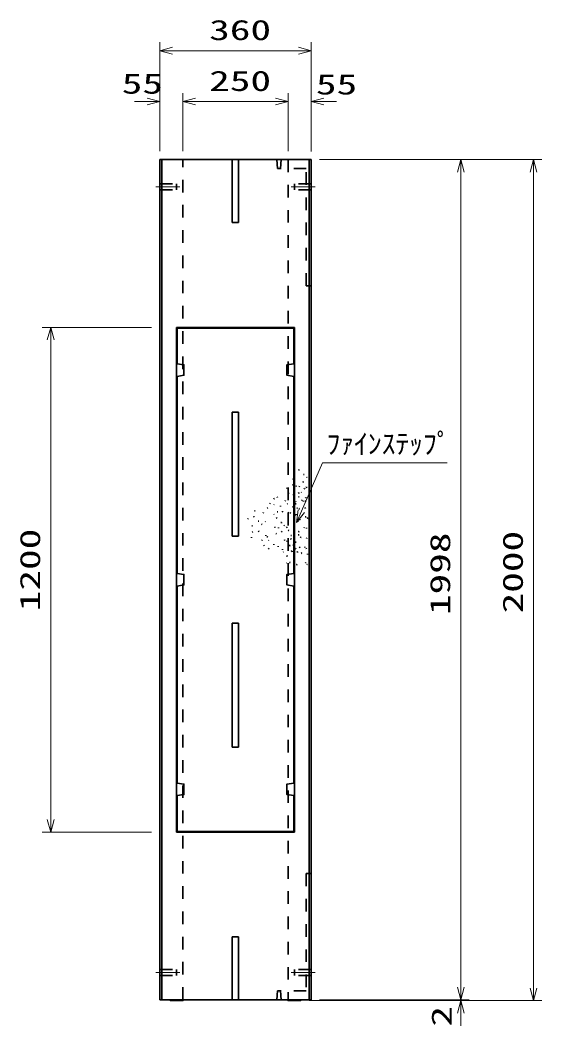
# Model space of a CAD drawing. Units: millimetres on the paper. Extents: x 0 to 841, y 0 to 594.
# Drawn here: x 261.6 to 323.6, y 284.7 to 404.2 of the extents above; entities that cross this region are included whole.
import ezdxf
from ezdxf.enums import TextEntityAlignment as Align

# ---------------------------------------------------------------- set-up
doc = ezdxf.new("R2010")
doc.units = ezdxf.units.MM
doc.linetypes.add('USER2', pattern=[18.5, 12, -1.5, 3.5, -1.5])
doc.linetypes.add('USER3', pattern=[3, 1.5, -1.5])
for name, color, linetype, lineweight in [('D-BMK（構造物基準線）', 2, 'USER2', 18), ('D-STR-DIM（寸法）', 7, 'Continuous', 13), ('D-STR-HTXT（旗上げ）', 7, 'Continuous', 13), ('D-STR（構造物）', 1, 'Continuous', 35)]:
    doc.layers.add(name, color=color, linetype=linetype, lineweight=lineweight)
doc.styles.add('ＭＳ ゴシック', font='')
doc.styles.get('ＭＳ ゴシック').set_extended_font_data('MS Gothic')

# ---------------------------------------------------------------- blocks, each defined once
blk = doc.blocks.new('_Open30')
at = {"color": 7, "linetype": 'Continuous', "lineweight": 13}
for p, q in [((-1, 0.2679), (0, 0)), ((0, 0), (-1, -0.2679)), ((0, 0), (-1, 0))]:
    blk.add_line(p, q, dxfattribs=at)

msp = doc.modelspace()

# ---------------------------------------------------------------- linework, layer by layer
at = {"layer": 'D-BMK（構造物基準線）'}
for p, q in [((277.694, 384.401), (280.543, 384.401)), ((277.694, 384.401), (280.543, 384.401)), ((296.618, 384.401), (293.769, 384.401)), ((296.618, 384.401), (293.769, 384.401)), ((277.694, 291.001), (280.543, 291.001)), ((277.694, 291.001), (280.543, 291.001)), ((296.618, 291.001), (293.769, 291.001)), ((296.618, 291.001), (293.769, 291.001))]:
    msp.add_line(p, q, dxfattribs=at)
at = {"layer": 'D-STR-DIM（寸法）'}
for p, q in [((278.156, 395.548), (278.156, 401.598)), ((279.656, 400.598), (294.656, 400.598)), ((296.156, 395.578), (296.156, 401.598)), ((278.156, 388.651), (278.156, 395.548)), ((280.906, 388.703), (280.906, 395.548)), ((280.906, 388.651), (280.906, 395.548)), ((293.406, 388.651), (293.406, 395.548)), ((293.406, 388.688), (293.406, 395.548)), ((296.156, 388.621), (296.156, 395.548)), ((276.656, 394.548), (275.156, 394.548)), ((282.406, 394.548), (283.906, 394.548)), ((282.406, 394.548), (291.906, 394.548)), ((291.906, 394.548), (290.406, 394.548)), ((297.656, 394.548), (299.156, 394.548)), ((297.156, 387.651), (314.945, 387.651)), ((313.508, 387.651), (323.585, 387.651)), ((313.945, 289.251), (313.945, 386.151)), ((322.585, 289.151), (322.585, 386.151)), ((277.156, 367.701), (264.192, 367.701)), ((265.192, 309.201), (265.192, 366.201)), ((277.156, 307.701), (264.192, 307.701)), ((313.945, 289.251), (313.945, 290.751)), ((295.906, 287.651), (314.945, 287.651)), ((297.156, 287.751), (314.945, 287.751)), ((297.156, 287.751), (314.945, 287.751)), ((312.508, 287.651), (323.585, 287.651)), ((313.945, 286.151), (313.945, 284.651))]:
    msp.add_line(p, q, dxfattribs=at)
at = {"layer": 'D-STR-HTXT（旗上げ）'}
msp.add_lwpolyline([(312.328, 351.61), (297.499, 351.61), (294.999, 345.859)], dxfattribs=at)
at = {"layer": 'D-STR（構造物）'}
for p, q in [((278.156, 287.751), (278.156, 387.651)), ((296.156, 387.651), (278.156, 387.651)), ((278.156, 287.751), (278.156, 387.651)), ((296.156, 387.651), (278.156, 387.651)), ((278.406, 287.751), (278.406, 387.651)), ((278.406, 287.751), (278.406, 387.651)), ((286.781, 387.651), (286.781, 380.151)), ((286.781, 387.651), (286.781, 380.151)), ((287.531, 387.651), (287.531, 380.151)), ((287.531, 387.651), (287.531, 380.151)), ((295.906, 387.651), (295.906, 287.751)), ((295.906, 387.651), (295.906, 287.751)), ((296.156, 387.651), (296.156, 287.751)), ((296.156, 387.651), (296.156, 287.751)), ((287.531, 380.151), (286.781, 380.151)), ((287.531, 380.151), (286.781, 380.151)), ((280.156, 367.701), (280.156, 307.701)), ((280.156, 367.701), (294.156, 367.701)), ((280.156, 367.701), (280.156, 307.701)), ((280.156, 367.701), (294.156, 367.701)), ((280.231, 363.376), (280.231, 367.626)), ((280.231, 367.626), (294.081, 367.626)), ((280.231, 363.376), (280.231, 367.626)), ((280.231, 367.626), (294.081, 367.626)), ((294.081, 363.376), (294.081, 367.626)), ((294.081, 363.376), (294.081, 367.626)), ((294.156, 367.701), (294.156, 307.701)), ((294.156, 367.701), (294.156, 307.701)), ((280.231, 361.876), (280.231, 338.451)), ((280.231, 361.876), (280.231, 338.451)), ((294.081, 361.876), (294.081, 338.451)), ((294.081, 361.876), (294.081, 338.451)), ((286.781, 357.626), (286.781, 342.876)), ((286.781, 357.626), (287.531, 357.626)), ((286.781, 357.626), (286.781, 342.876)), ((286.781, 357.626), (287.531, 357.626)), ((287.531, 342.876), (287.531, 357.626)), ((287.531, 342.876), (287.531, 357.626)), ((294.038, 350.554), (294.11, 350.534)), ((294.664, 350.729), (294.721, 350.777)), ((294.721, 350.777), (294.769, 350.72)), ((293.924, 349.699), (293.977, 349.646)), ((293.977, 349.646), (294.03, 349.699)), ((295.223, 349.29), (295.15, 349.271)), ((295.203, 349.363), (295.223, 349.29)), ((295.239, 350.223), (295.314, 350.223)), ((295.587, 349.838), (295.64, 349.891)), ((295.64, 349.891), (295.693, 349.838)), ((293.27, 348.563), (293.263, 348.637)), ((293.558, 347.965), (293.488, 347.99)), ((294.017, 348.976), (293.952, 348.939)), ((294.187, 348.154), (294.126, 348.111)), ((294.187, 348.154), (294.23, 348.092)), ((294.404, 348.827), (294.33, 348.84)), ((294.621, 347.977), (294.682, 348.02)), ((294.682, 348.02), (294.726, 347.959)), ((294.743, 348.755), (294.769, 348.826)), ((294.952, 348.08), (295.02, 348.111)), ((295.34, 348.453), (295.353, 348.527)), ((295.353, 348.527), (295.427, 348.514)), ((295.535, 348.653), (295.596, 348.696)), ((295.596, 348.696), (295.639, 348.635)), ((291.252, 346.725), (291.272, 346.798)), ((291.725, 347.308), (291.672, 347.361)), ((291.725, 347.308), (291.778, 347.361)), ((292.14, 347.485), (292.103, 347.55)), ((293.106, 347.106), (293.048, 347.057)), ((293.971, 347.849), (294.002, 347.781)), ((294.317, 346.911), (294.304, 346.985)), ((294.73, 347.55), (294.655, 347.556)), ((295.074, 347.133), (295.025, 347.191)), ((295.185, 347.076), (295.123, 347.033)), ((295.228, 347.014), (295.185, 347.076)), ((295.476, 347.023), (295.402, 347.036)), ((295.463, 346.949), (295.476, 347.023)), ((295.467, 347.401), (295.505, 347.466)), ((295.505, 347.466), (295.57, 347.429)), ((289.499, 345.894), (289.425, 345.901)), ((290.464, 345.604), (290.471, 345.678)), ((290.943, 346.218), (291.018, 346.225)), ((291.7, 346.601), (291.765, 346.639)), ((292.208, 345.752), (292.133, 345.758)), ((292.516, 346.488), (292.491, 346.418)), ((292.767, 345.774), (292.699, 345.742)), ((292.767, 345.774), (292.736, 345.842)), ((293.291, 346.77), (293.352, 346.727)), ((293.352, 346.727), (293.309, 346.665)), ((293.455, 345.668), (293.407, 345.725)), ((293.707, 345.629), (293.642, 345.592)), ((293.67, 345.694), (293.707, 345.629)), ((293.933, 346.369), (294.008, 346.363)), ((294.298, 346.74), (294.373, 346.74)), ((294.542, 346.219), (294.469, 346.199)), ((294.704, 346.181), (294.766, 346.138)), ((294.766, 346.138), (294.723, 346.077)), ((295.385, 346.226), (295.459, 346.239)), ((295.459, 346.239), (295.472, 346.165)), ((288.659, 344.981), (288.64, 344.909)), ((289.342, 345.205), (289.285, 345.157)), ((289.39, 345.147), (289.342, 345.205)), ((289.935, 344.65), (289.86, 344.65)), ((290.683, 344.567), (290.714, 344.635)), ((291.718, 345.511), (291.75, 345.443)), ((291.993, 345.014), (292.051, 345.062)), ((292.051, 345.062), (292.099, 345.005)), ((292.569, 344.508), (292.644, 344.508)), ((292.644, 344.508), (292.644, 344.433)), ((294.148, 345.022), (294.11, 344.957)), ((294.311, 345.403), (294.384, 345.422)), ((294.384, 345.422), (294.364, 345.495)), ((294.571, 344.666), (294.558, 344.592)), ((294.825, 344.855), (294.764, 344.812)), ((294.825, 344.855), (294.868, 344.794)), ((295.515, 345.171), (295.441, 345.158)), ((295.528, 345.097), (295.515, 345.171)), ((295.757, 345), (295.696, 345.043)), ((295.714, 344.939), (295.757, 345)), ((289.112, 344.105), (289.187, 344.105)), ((289.216, 343.388), (289.158, 343.339)), ((289.88, 343.399), (289.945, 343.437)), ((289.945, 343.437), (289.908, 343.502)), ((290.314, 344.266), (290.261, 344.319)), ((291.82, 343.962), (291.82, 343.888)), ((291.895, 343.962), (291.82, 343.962)), ((292.288, 343.835), (292.269, 343.908)), ((292.671, 343.443), (292.603, 343.411)), ((292.702, 343.375), (292.671, 343.443)), ((292.969, 344.176), (292.916, 344.123)), ((293.248, 343.941), (293.191, 343.893)), ((293.248, 343.941), (293.297, 343.883)), ((293.433, 343.605), (293.495, 343.562)), ((293.495, 343.562), (293.452, 343.501)), ((294.151, 343.198), (294.076, 343.204)), ((294.138, 343.612), (294.195, 343.661)), ((294.195, 343.661), (294.147, 343.718)), ((294.705, 343.427), (294.632, 343.447)), ((294.685, 343.355), (294.705, 343.427)), ((295.266, 343.868), (295.327, 343.911)), ((295.327, 343.911), (295.37, 343.85)), ((295.619, 343.859), (295.606, 343.785)), ((286.781, 342.876), (287.531, 342.876)), ((286.781, 342.876), (287.531, 342.876)), ((289.076, 342.749), (289.057, 342.677)), ((290.321, 342.44), (290.295, 342.369)), ((290.775, 342.904), (290.756, 342.976)), ((290.959, 342.816), (290.894, 342.779)), ((290.959, 342.816), (290.997, 342.751)), ((291.083, 342.347), (291.136, 342.4)), ((291.956, 343.192), (292.027, 343.166)), ((293.001, 342.426), (292.933, 342.394)), ((293.033, 342.358), (293.001, 342.426)), ((293.279, 342.324), (293.254, 342.253)), ((293.774, 342.526), (293.701, 342.507)), ((293.828, 342.975), (293.753, 342.975)), ((293.754, 342.599), (293.774, 342.526)), ((294.299, 342.151), (294.374, 342.151)), ((294.684, 343.054), (294.612, 343.034)), ((294.704, 342.981), (294.684, 343.054)), ((294.871, 342.696), (294.928, 342.744)), ((294.928, 342.744), (294.88, 342.802)), ((295.624, 342.662), (295.618, 342.587)), ((290.54, 341.793), (290.572, 341.725)), ((291.063, 341.369), (291.121, 341.417)), ((291.121, 341.417), (291.169, 341.36)), ((291.7, 341.855), (291.719, 341.928)), ((292.22, 341.693), (292.226, 341.619)), ((292.745, 341.321), (292.745, 341.246)), ((292.861, 341.029), (292.808, 340.976)), ((293.621, 341.774), (293.549, 341.793)), ((293.602, 341.701), (293.621, 341.774)), ((293.845, 341.091), (293.787, 341.043)), ((293.845, 341.091), (293.797, 341.148)), ((293.935, 341.016), (293.935, 341.091)), ((294.042, 341.826), (293.989, 341.879)), ((293.989, 341.773), (294.042, 341.826)), ((294.358, 341.372), (294.29, 341.404)), ((294.466, 341.015), (294.541, 341.008)), ((294.541, 341.008), (294.534, 340.934)), ((294.811, 341.543), (294.738, 341.563)), ((294.811, 341.543), (294.791, 341.471)), ((295.034, 340.86), (294.977, 340.812)), ((294.986, 340.918), (295.034, 340.86)), ((295.395, 341.541), (295.402, 341.616)), ((295.591, 341.388), (295.543, 341.446)), ((293.29, 340.498), (293.215, 340.498)), ((293.275, 339.719), (293.243, 339.651)), ((293.29, 340.573), (293.29, 340.498)), ((293.64, 339.736), (293.587, 339.789)), ((293.587, 339.682), (293.64, 339.736)), ((294.095, 339.995), (294.148, 339.942)), ((295.501, 339.657), (295.508, 339.732)), ((295.724, 340.703), (295.73, 340.778)), ((294.397, 339.52), (294.465, 339.488)), ((294.465, 339.488), (294.433, 339.42)), ((295.64, 339.456), (295.698, 339.504)), ((295.698, 339.504), (295.649, 339.562)), ((280.231, 336.951), (280.231, 313.526)), ((280.231, 336.951), (280.231, 313.526)), ((294.081, 336.951), (294.081, 313.526)), ((294.081, 336.951), (294.081, 313.526)), ((286.781, 332.526), (287.531, 332.526)), ((286.781, 332.526), (286.781, 317.776)), ((286.781, 332.526), (287.531, 332.526)), ((286.781, 332.526), (286.781, 317.776)), ((287.531, 317.776), (287.531, 332.526)), ((287.531, 317.776), (287.531, 332.526)), ((286.781, 317.776), (287.531, 317.776)), ((286.781, 317.776), (287.531, 317.776)), ((280.231, 312.026), (280.231, 307.776)), ((280.231, 312.026), (280.231, 307.776)), ((294.081, 312.026), (294.081, 307.776)), ((294.081, 312.026), (294.081, 307.776)), ((280.156, 307.701), (294.156, 307.701)), ((280.156, 307.701), (294.156, 307.701)), ((280.231, 307.776), (294.081, 307.776)), ((280.231, 307.776), (294.081, 307.776)), ((286.781, 287.751), (286.781, 295.251)), ((287.531, 295.251), (286.781, 295.251)), ((286.781, 287.751), (286.781, 295.251)), ((287.531, 295.251), (286.781, 295.251)), ((287.531, 287.751), (287.531, 295.251)), ((287.531, 287.751), (287.531, 295.251)), ((296.156, 287.751), (278.156, 287.751)), ((296.156, 287.751), (278.156, 287.751)), ((279.406, 287.651), (279.306, 287.751)), ((279.406, 287.651), (279.306, 287.751)), ((280.906, 287.651), (279.406, 287.651)), ((280.906, 287.651), (279.406, 287.651)), ((280.906, 287.651), (281.006, 287.751)), ((280.906, 287.651), (281.006, 287.751)), ((293.406, 287.651), (293.306, 287.751)), ((293.406, 287.651), (293.306, 287.751)), ((293.406, 287.651), (294.906, 287.651)), ((293.406, 287.651), (294.906, 287.651)), ((294.906, 287.651), (295.006, 287.751)), ((294.906, 287.651), (295.006, 287.751))]:
    msp.add_line(p, q, dxfattribs=at)
at = {"layer": 'D-STR（構造物）', "linetype": 'USER3'}
for p, q in [((280.906, 287.751), (280.906, 387.651)), ((280.906, 287.751), (280.906, 387.651)), ((292.508, 386.601), (292.581, 387.651)), ((292.508, 386.601), (292.581, 387.651)), ((293.406, 387.651), (293.406, 287.751)), ((293.406, 387.651), (293.406, 287.751)), ((295.581, 372.651), (295.581, 386.601)), ((295.581, 372.651), (295.581, 386.601)), ((278.156, 384.751), (280.156, 384.751)), ((278.156, 384.751), (280.156, 384.751)), ((278.156, 384.051), (280.156, 384.051)), ((278.156, 384.051), (280.156, 384.051)), ((280.156, 384.051), (280.156, 384.751)), ((280.156, 384.051), (280.156, 384.751)), ((296.156, 384.751), (294.156, 384.751)), ((294.156, 384.051), (294.156, 384.751)), ((296.156, 384.751), (294.156, 384.751)), ((294.156, 384.051), (294.156, 384.751)), ((296.156, 384.051), (294.156, 384.051)), ((296.156, 384.051), (294.156, 384.051)), ((295.581, 372.651), (296.156, 372.651)), ((295.581, 372.651), (296.156, 372.651)), ((295.581, 302.751), (295.581, 288.801)), ((295.581, 302.751), (296.156, 302.751)), ((295.581, 302.751), (295.581, 288.801)), ((295.581, 302.751), (296.156, 302.751)), ((278.156, 291.351), (280.156, 291.351)), ((278.156, 291.351), (280.156, 291.351)), ((278.156, 290.651), (280.156, 290.651)), ((278.156, 290.651), (280.156, 290.651)), ((280.156, 291.351), (280.156, 290.651)), ((280.156, 291.351), (280.156, 290.651)), ((294.156, 291.351), (294.156, 290.651)), ((296.156, 291.351), (294.156, 291.351)), ((294.156, 291.351), (294.156, 290.651)), ((296.156, 291.351), (294.156, 291.351)), ((296.156, 290.651), (294.156, 290.651)), ((296.156, 290.651), (294.156, 290.651)), ((292.508, 288.801), (292.581, 287.751)), ((292.508, 288.801), (292.581, 287.751))]:
    msp.add_line(p, q, dxfattribs=at)
for points in [[(295.581, 386.601), (292.142, 386.601), (292.061, 387.651)], [(295.581, 386.601), (292.142, 386.601), (292.061, 387.651)], [(295.581, 288.801), (292.142, 288.801), (292.061, 287.751)], [(295.581, 288.801), (292.142, 288.801), (292.061, 287.751)]]:
    msp.add_lwpolyline(points, dxfattribs=at)
at = {"layer": 'D-STR（構造物）'}
for points in [[(280.231, 363.376), (281.031, 363.251), (281.031, 362.001), (280.231, 361.876)], [(280.231, 363.376), (281.031, 363.251), (281.031, 362.001), (280.231, 361.876)], [(294.081, 363.376), (293.281, 363.251), (293.281, 362.001), (294.081, 361.876)], [(294.081, 363.376), (293.281, 363.251), (293.281, 362.001), (294.081, 361.876)], [(280.231, 336.951), (281.031, 337.076), (281.031, 338.326), (280.231, 338.451)], [(280.231, 336.951), (281.031, 337.076), (281.031, 338.326), (280.231, 338.451)], [(294.081, 336.951), (293.281, 337.076), (293.281, 338.326), (294.081, 338.451)], [(294.081, 336.951), (293.281, 337.076), (293.281, 338.326), (294.081, 338.451)], [(280.231, 312.026), (281.031, 312.151), (281.031, 313.401), (280.231, 313.526)], [(280.231, 312.026), (281.031, 312.151), (281.031, 313.401), (280.231, 313.526)], [(294.081, 312.026), (293.281, 312.151), (293.281, 313.401), (294.081, 313.526)], [(294.081, 312.026), (293.281, 312.151), (293.281, 313.401), (294.081, 313.526)]]:
    msp.add_lwpolyline(points, dxfattribs=at)

# ---------------------------------------------------------------- block references
at = {"layer": 'D-STR-DIM（寸法）', "xscale": 1.5, "yscale": 1.5}
for p, rotation in [((278.156, 400.598), 180), ((280.906, 394.548), 180), ((280.906, 394.548), 180), ((296.156, 394.548), 180), ((313.945, 387.651), 90), ((322.585, 387.651), 90), ((265.192, 367.701), 90), ((265.192, 307.701), 270), ((313.945, 287.751), 270), ((313.945, 287.751), 270), ((322.585, 287.651), 270), ((313.945, 287.651), 90)]:
    msp.add_blockref('_Open30', p, dxfattribs=dict(at, rotation=rotation))
for p in [(296.156, 400.598), (278.156, 394.548), (293.406, 394.548), (293.406, 394.548)]:
    msp.add_blockref('_Open30', p, dxfattribs=at)
at = {"layer": 'D-STR-HTXT（旗上げ）', "xscale": 1.5, "yscale": 1.5, "rotation": 246.50838}
msp.add_blockref('_Open30', (294.401, 344.484), dxfattribs=at)

# ---------------------------------------------------------------- texts
at = {"layer": 'D-STR-DIM（寸法）', "style": 'ＭＳ ゴシック', "width": 1.5}
for s, p in [('360', (284.031, 401.135)), ('55', (273.637, 394.766)), ('250', (284.031, 395.085)), ('55', (296.721, 394.671))]:
    msp.add_text(s, height=2.405, dxfattribs=at).set_placement(p, align=Align.BOTTOM_LEFT)
for s, p in [('1200', (264.655, 333.951)), ('2000', (322.047, 333.693)), ('1998', (313.407, 333.493)), ('2', (313.582, 284.563))]:
    msp.add_text(s, height=2.405, rotation=90, dxfattribs=at).set_placement(p, align=Align.BOTTOM_LEFT)
at = {"layer": 'D-STR-HTXT（旗上げ）', "style": 'ＭＳ ゴシック'}
msp.add_text('ﾌｧｲﾝｽﾃｯﾌﾟ', height=2.405, dxfattribs=at).set_placement((297.978, 351.935), align=Align.BOTTOM_LEFT)

doc.saveas('drawing.dxf')
